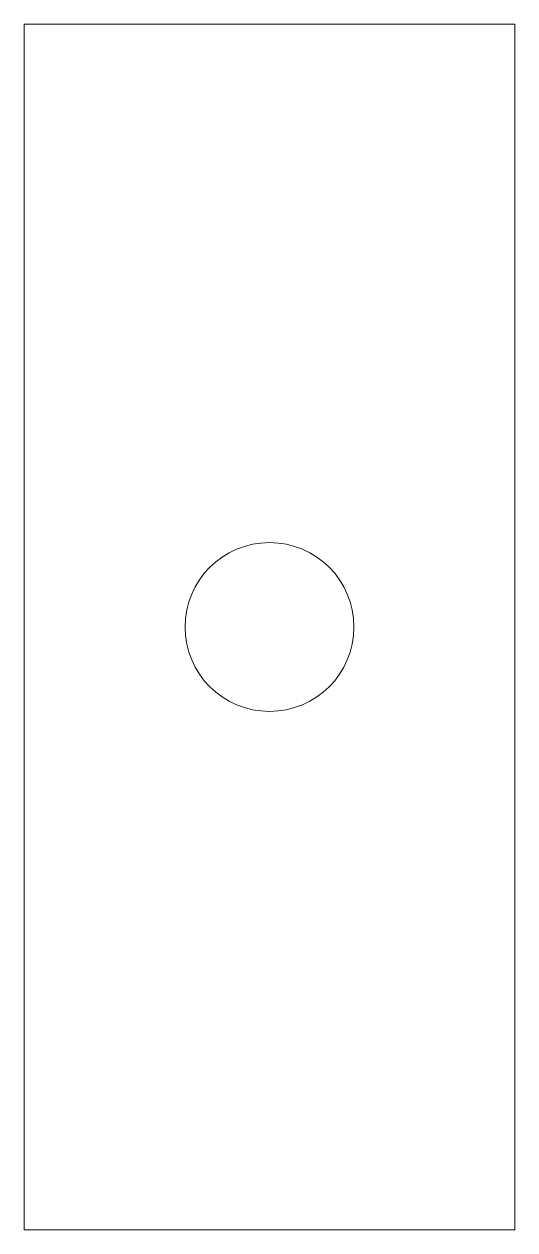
# Model space of a CAD drawing. Header units: millimetres. Extents: x -6.1 to 6.1, y -15 to 15.
import ezdxf

# ---------------------------------------------------------------- set-up
doc = ezdxf.new("R2010")
doc.units = ezdxf.units.MM
doc.layers.add('loecher-innercut-all', color=7, linetype='CONTINUOUS', lineweight=0)
doc.layers.add('rand-outercut-all', color=2, linetype='CONTINUOUS', lineweight=0)

msp = doc.modelspace()

# ---------------------------------------------------------------- linework, layer by layer
at = {"layer": 'loecher-innercut-all'}
msp.add_circle((0, 0), 2.1, dxfattribs=at)
at = {"layer": 'rand-outercut-all'}
for p, q in [((-6.1, 15), (6.1, 15)), ((-6.1, -15), (-6.1, 15)), ((6.1, 15), (6.1, -15)), ((6.1, -15), (-6.1, -15))]:
    msp.add_line(p, q, dxfattribs=at)

doc.saveas('drawing.dxf')
